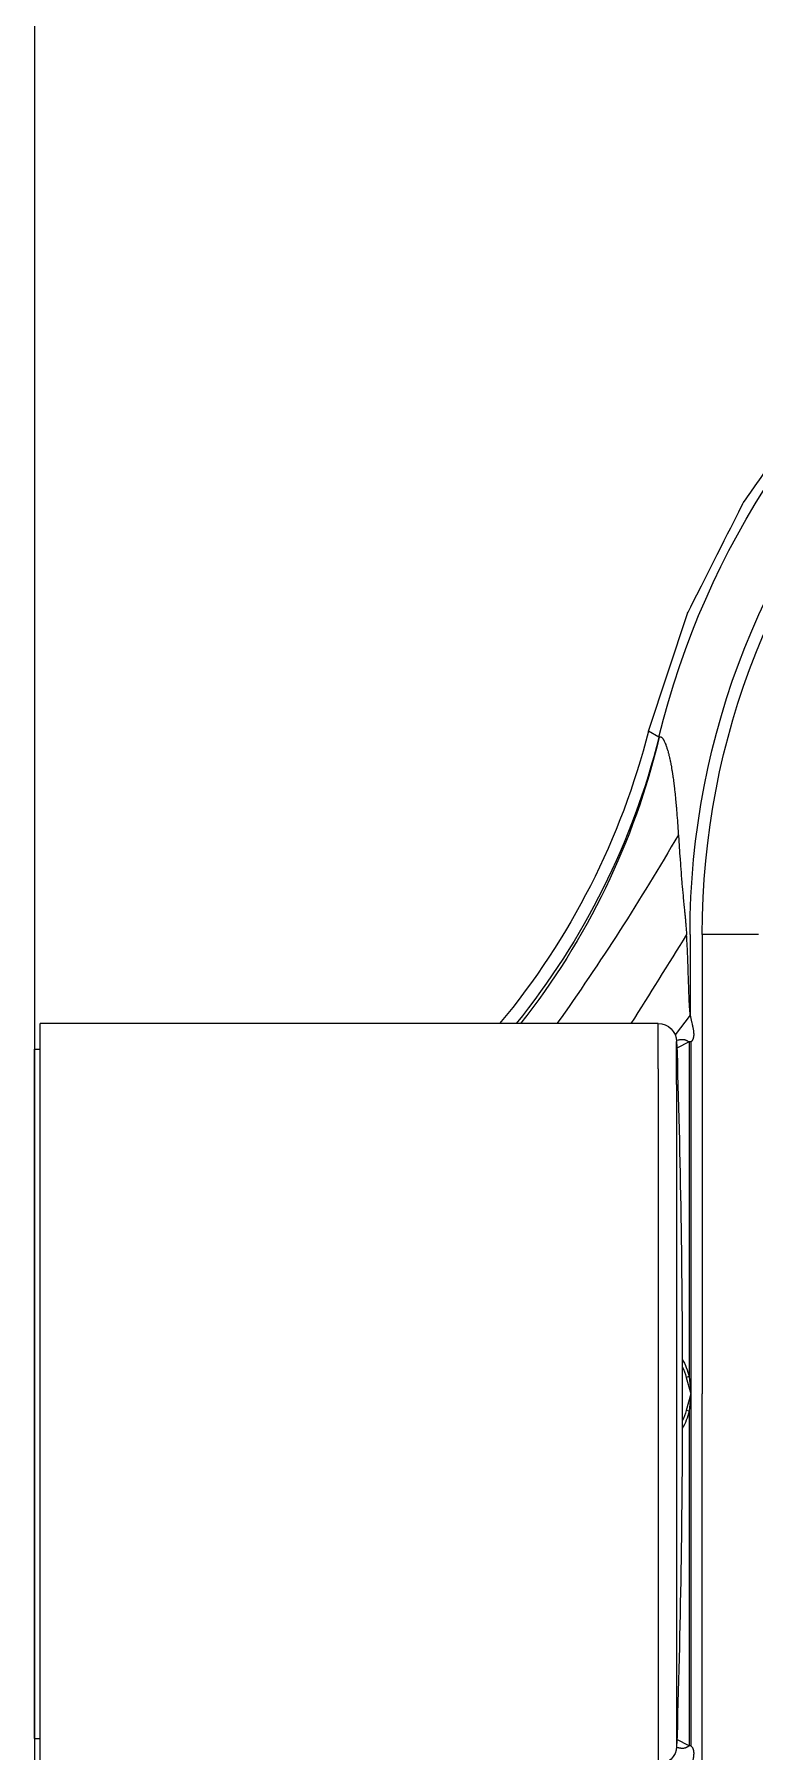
# Model space of a CAD drawing. Header units: millimetres. Extents: x 214 to 1190, y -192 to 1092.
# Drawn here: x 1042.9276 to 1042.9669, y 72.4196 to 72.5132 of the extents above; entities that cross this region are included whole.
import ezdxf

# ---------------------------------------------------------------- set-up
doc = ezdxf.new("R2010")
doc.units = ezdxf.units.MM
doc.layers.add('I-ARQ', color=8, linetype='Continuous', lineweight=0)

msp = doc.modelspace()

# ---------------------------------------------------------------- linework, layer by layer
at = {"layer": 'I-ARQ'}
for q in [(1042.927628, 71.989697), (1042.927628, 71.949092)]:
    msp.add_line((1042.927628, 72.657197), q, dxfattribs=at)
at = {"layer": 'I-ARQ', "lineweight": 5}
for points, knots in [([(1042.961684, 72.474897), (1042.966799, 72.495828), (1042.985943, 72.510265), (1043.007473, 72.509429), (1043.007473, 72.509429), (1043.029003, 72.508592), (1043.046969, 72.492714), (1043.050444, 72.471449)], [0, 0, 0, 0, 0.5, 0.5, 0.5, 0.75, 1, 1, 1, 1]), ([(1042.961112, 72.475226), (1042.961112, 72.475226), (1042.963241, 72.481635), (1042.963241, 72.481635), (1042.963241, 72.481635), (1042.963241, 72.481635), (1042.966286, 72.487665), (1042.966286, 72.487665), (1042.966286, 72.487665), (1042.966286, 72.487665), (1042.97018, 72.493187), (1042.97018, 72.493187), (1042.97018, 72.493187), (1042.97018, 72.493187), (1042.974842, 72.498082), (1042.974842, 72.498082), (1042.974842, 72.498082), (1042.974842, 72.498082), (1042.98017, 72.502249), (1042.98017, 72.502249), (1042.98017, 72.502249), (1042.98017, 72.502249), (1042.986053, 72.505594), (1042.986053, 72.505594), (1042.986053, 72.505594), (1042.986053, 72.505594), (1042.992362, 72.508048), (1042.992362, 72.508048), (1042.992362, 72.508048), (1042.992362, 72.508048), (1042.998962, 72.509558), (1042.998962, 72.509558), (1042.998962, 72.509558), (1042.998962, 72.509558), (1043.005713, 72.510091), (1043.005713, 72.510091)], [0, 0, 0, 0, 0.111111, 0.111111, 0.111111, 0.166667, 0.222222, 0.222222, 0.222222, 0.277778, 0.333333, 0.333333, 0.333333, 0.388889, 0.444444, 0.444444, 0.444444, 0.5, 0.555556, 0.555556, 0.555556, 0.611111, 0.666667, 0.666667, 0.666667, 0.722222, 0.777778, 0.777778, 0.777778, 0.833333, 0.888889, 0.888889, 0.888889, 0.944444, 1, 1, 1, 1]), ([(1042.963384, 72.464138), (1042.963384, 72.486189), (1042.980311, 72.504546), (1043.002289, 72.50633), (1043.002289, 72.50633), (1043.024267, 72.508114), (1043.043933, 72.492728), (1043.047489, 72.470966)], [0, 0, 0, 0, 0.5, 0.5, 0.5, 0.75, 1, 1, 1, 1]), ([(1042.96405, 72.464138), (1042.96405, 72.485742), (1042.980562, 72.503761), (1043.002083, 72.505643), (1043.002083, 72.505643), (1043.023603, 72.507526), (1043.042992, 72.492648), (1043.046744, 72.471373)], [0, 0, 0, 0, 0.5, 0.5, 0.5, 0.75, 1, 1, 1, 1]), ([(1042.961684, 72.474897), (1042.961684, 72.474897), (1042.961685, 72.474884), (1042.961685, 72.474884), (1042.961685, 72.474884), (1042.961685, 72.474884), (1042.961687, 72.474881), (1042.961687, 72.474881), (1042.961687, 72.474881), (1042.961687, 72.474881), (1042.961688, 72.47488), (1042.961688, 72.47488), (1042.961688, 72.47488), (1042.961688, 72.47488), (1042.96169, 72.474879), (1042.96169, 72.474879), (1042.96169, 72.474879), (1042.96169, 72.474879), (1042.961691, 72.474879), (1042.961691, 72.474879), (1042.961691, 72.474879), (1042.961691, 72.474879), (1042.961693, 72.474879), (1042.961693, 72.474879), (1042.961693, 72.474879), (1042.961693, 72.474879), (1042.961699, 72.474882), (1042.961699, 72.474882), (1042.961699, 72.474882), (1042.961699, 72.474882), (1042.961701, 72.474885), (1042.961701, 72.474885)], [0, 0, 0, 0, 0.125, 0.125, 0.125, 0.1875, 0.25, 0.25, 0.25, 0.3125, 0.375, 0.375, 0.375, 0.4375, 0.5, 0.5, 0.5, 0.5625, 0.625, 0.625, 0.625, 0.6875, 0.75, 0.75, 0.75, 0.8125, 0.875, 0.875, 0.875, 0.9375, 1, 1, 1, 1]), ([(1042.961701, 72.474885), (1042.961701, 72.474885), (1042.961717, 72.4749), (1042.961717, 72.4749), (1042.961717, 72.4749), (1042.961717, 72.4749), (1042.961733, 72.474911), (1042.961733, 72.474911), (1042.961733, 72.474911), (1042.961733, 72.474911), (1042.961751, 72.474917), (1042.961751, 72.474917), (1042.961751, 72.474917), (1042.961751, 72.474917), (1042.961769, 72.474918), (1042.961769, 72.474918), (1042.961769, 72.474918), (1042.961769, 72.474918), (1042.961789, 72.474913), (1042.961789, 72.474913), (1042.961789, 72.474913), (1042.961789, 72.474913), (1042.961808, 72.474904), (1042.961808, 72.474904), (1042.961808, 72.474904), (1042.961808, 72.474904), (1042.96183, 72.47489), (1042.96183, 72.47489), (1042.96183, 72.47489), (1042.96183, 72.47489), (1042.961849, 72.474873), (1042.961849, 72.474873), (1042.961849, 72.474873), (1042.961849, 72.474873), (1042.961871, 72.474849), (1042.961871, 72.474849), (1042.961871, 72.474849), (1042.961871, 72.474849), (1042.961892, 72.474822), (1042.961892, 72.474822), (1042.961892, 72.474822), (1042.961892, 72.474822), (1042.961915, 72.474789), (1042.961915, 72.474789), (1042.961915, 72.474789), (1042.961915, 72.474789), (1042.961936, 72.474754), (1042.961936, 72.474754), (1042.961936, 72.474754), (1042.961936, 72.474754), (1042.961959, 72.474712), (1042.961959, 72.474712), (1042.961959, 72.474712), (1042.961959, 72.474712), (1042.96198, 72.47467), (1042.96198, 72.47467), (1042.96198, 72.47467), (1042.96198, 72.47467), (1042.962025, 72.474571), (1042.962025, 72.474571), (1042.962025, 72.474571), (1042.962025, 72.474571), (1042.962069, 72.474458), (1042.962069, 72.474458), (1042.962069, 72.474458), (1042.962069, 72.474458), (1042.962113, 72.474332), (1042.962113, 72.474332), (1042.962113, 72.474332), (1042.962113, 72.474332), (1042.962155, 72.474198), (1042.962155, 72.474198), (1042.962155, 72.474198), (1042.962155, 72.474198), (1042.962196, 72.474053), (1042.962196, 72.474053), (1042.962196, 72.474053), (1042.962196, 72.474053), (1042.962235, 72.473901), (1042.962235, 72.473901), (1042.962235, 72.473901), (1042.962235, 72.473901), (1042.962272, 72.47374), (1042.962272, 72.47374), (1042.962272, 72.47374), (1042.962272, 72.47374), (1042.962308, 72.473574), (1042.962308, 72.473574), (1042.962308, 72.473574), (1042.962308, 72.473574), (1042.962342, 72.473403), (1042.962342, 72.473403), (1042.962342, 72.473403), (1042.962342, 72.473403), (1042.962374, 72.473227), (1042.962374, 72.473227), (1042.962374, 72.473227), (1042.962374, 72.473227), (1042.962405, 72.473047), (1042.962405, 72.473047), (1042.962405, 72.473047), (1042.962405, 72.473047), (1042.962434, 72.472863), (1042.962434, 72.472863), (1042.962434, 72.472863), (1042.962434, 72.472863), (1042.962461, 72.472676), (1042.962461, 72.472676), (1042.962461, 72.472676), (1042.962461, 72.472676), (1042.962512, 72.472294), (1042.962512, 72.472294), (1042.962512, 72.472294), (1042.962512, 72.472294), (1042.962557, 72.4719), (1042.962557, 72.4719), (1042.962557, 72.4719), (1042.962557, 72.4719), (1042.962598, 72.471498), (1042.962598, 72.471498), (1042.962598, 72.471498), (1042.962598, 72.471498), (1042.962636, 72.471086), (1042.962636, 72.471086), (1042.962636, 72.471086), (1042.962636, 72.471086), (1042.96267, 72.470665), (1042.96267, 72.470665), (1042.96267, 72.470665), (1042.96267, 72.470665), (1042.962717, 72.470017), (1042.962717, 72.470017), (1042.962717, 72.470017), (1042.962717, 72.470017), (1042.962746, 72.46957), (1042.962746, 72.46957)], [0, 0, 0, 0, 0.029412, 0.029412, 0.029412, 0.044118, 0.058824, 0.058824, 0.058824, 0.073529, 0.088235, 0.088235, 0.088235, 0.102941, 0.117647, 0.117647, 0.117647, 0.132353, 0.147059, 0.147059, 0.147059, 0.161765, 0.176471, 0.176471, 0.176471, 0.191176, 0.205882, 0.205882, 0.205882, 0.220588, 0.235294, 0.235294, 0.235294, 0.25, 0.264706, 0.264706, 0.264706, 0.279412, 0.294118, 0.294118, 0.294118, 0.308824, 0.323529, 0.323529, 0.323529, 0.338235, 0.352941, 0.352941, 0.352941, 0.367647, 0.382353, 0.382353, 0.382353, 0.397059, 0.411765, 0.411765, 0.411765, 0.426471, 0.441176, 0.441176, 0.441176, 0.455882, 0.470588, 0.470588, 0.470588, 0.485294, 0.5, 0.5, 0.5, 0.514706, 0.529412, 0.529412, 0.529412, 0.544118, 0.558824, 0.558824, 0.558824, 0.573529, 0.588235, 0.588235, 0.588235, 0.602941, 0.617647, 0.617647, 0.617647, 0.632353, 0.647059, 0.647059, 0.647059, 0.661765, 0.676471, 0.676471, 0.676471, 0.691176, 0.705882, 0.705882, 0.705882, 0.720588, 0.735294, 0.735294, 0.735294, 0.75, 0.764706, 0.764706, 0.764706, 0.779412, 0.794118, 0.794118, 0.794118, 0.808824, 0.823529, 0.823529, 0.823529, 0.838235, 0.852941, 0.852941, 0.852941, 0.867647, 0.882353, 0.882353, 0.882353, 0.897059, 0.911765, 0.911765, 0.911765, 0.926471, 0.941176, 0.941176, 0.941176, 0.955882, 0.970588, 0.970588, 0.970588, 0.985294, 1, 1, 1, 1]), ([(1042.962746, 72.46957), (1042.962746, 72.46957), (1042.962808, 72.468646), (1042.962808, 72.468646), (1042.962808, 72.468646), (1042.962808, 72.468646), (1042.962874, 72.467751), (1042.962874, 72.467751), (1042.962874, 72.467751), (1042.962874, 72.467751), (1042.962942, 72.466927), (1042.962942, 72.466927), (1042.962942, 72.466927), (1042.962942, 72.466927), (1042.963006, 72.466203), (1042.963006, 72.466203), (1042.963006, 72.466203), (1042.963006, 72.466203), (1042.963045, 72.465787), (1042.963045, 72.465787), (1042.963045, 72.465787), (1042.963045, 72.465787), (1042.963066, 72.465578), (1042.963066, 72.465578), (1042.963066, 72.465578), (1042.963066, 72.465578), (1042.963097, 72.465289), (1042.963097, 72.465289), (1042.963097, 72.465289), (1042.963097, 72.465289), (1042.963127, 72.465), (1042.963127, 72.465), (1042.963127, 72.465), (1042.963127, 72.465), (1042.963152, 72.464714), (1042.963152, 72.464714), (1042.963152, 72.464714), (1042.963152, 72.464714), (1042.963176, 72.464427), (1042.963176, 72.464427), (1042.963176, 72.464427), (1042.963176, 72.464427), (1042.963196, 72.464138), (1042.963196, 72.464138)], [0, 0, 0, 0, 0.090909, 0.090909, 0.090909, 0.136364, 0.181818, 0.181818, 0.181818, 0.227273, 0.272727, 0.272727, 0.272727, 0.318182, 0.363636, 0.363636, 0.363636, 0.409091, 0.454545, 0.454545, 0.454545, 0.5, 0.545455, 0.545455, 0.545455, 0.590909, 0.636364, 0.636364, 0.636364, 0.681818, 0.727273, 0.727273, 0.727273, 0.772727, 0.818182, 0.818182, 0.818182, 0.863636, 0.909091, 0.909091, 0.909091, 0.954545, 1, 1, 1, 1]), ([(1042.963384, 72.459747), (1042.963384, 72.459747), (1042.963364, 72.46007), (1042.963364, 72.46007), (1042.963364, 72.46007), (1042.963364, 72.46007), (1042.963347, 72.460392), (1042.963347, 72.460392), (1042.963347, 72.460392), (1042.963347, 72.460392), (1042.963337, 72.460605), (1042.963337, 72.460605), (1042.963337, 72.460605), (1042.963337, 72.460605), (1042.963321, 72.461032), (1042.963321, 72.461032), (1042.963321, 72.461032), (1042.963321, 72.461032), (1042.963299, 72.461668), (1042.963299, 72.461668), (1042.963299, 72.461668), (1042.963299, 72.461668), (1042.963279, 72.4623), (1042.963279, 72.4623), (1042.963279, 72.4623), (1042.963279, 72.4623), (1042.963257, 72.462925), (1042.963257, 72.462925), (1042.963257, 72.462925), (1042.963257, 72.462925), (1042.963229, 72.463541), (1042.963229, 72.463541), (1042.963229, 72.463541), (1042.963229, 72.463541), (1042.963213, 72.46384), (1042.963213, 72.46384), (1042.963213, 72.46384), (1042.963213, 72.46384), (1042.963196, 72.464138), (1042.963196, 72.464138)], [0, 0, 0, 0, 0.1, 0.1, 0.1, 0.15, 0.2, 0.2, 0.2, 0.25, 0.3, 0.3, 0.3, 0.35, 0.4, 0.4, 0.4, 0.45, 0.5, 0.5, 0.5, 0.55, 0.6, 0.6, 0.6, 0.65, 0.7, 0.7, 0.7, 0.75, 0.8, 0.8, 0.8, 0.85, 0.9, 0.9, 0.9, 0.95, 1, 1, 1, 1]), ([(1042.963384, 72.459747), (1042.963384, 72.459747), (1042.963469, 72.459384), (1042.963469, 72.459384), (1042.963469, 72.459384), (1042.963469, 72.459384), (1042.963516, 72.459176), (1042.963516, 72.459176), (1042.963516, 72.459176), (1042.963516, 72.459176), (1042.963543, 72.459048), (1042.963543, 72.459048), (1042.963543, 72.459048), (1042.963543, 72.459048), (1042.963565, 72.458915), (1042.963565, 72.458915), (1042.963565, 72.458915), (1042.963565, 72.458915), (1042.963576, 72.458824), (1042.963576, 72.458824), (1042.963576, 72.458824), (1042.963576, 72.458824), (1042.963583, 72.458731), (1042.963583, 72.458731), (1042.963583, 72.458731), (1042.963583, 72.458731), (1042.963583, 72.458685), (1042.963583, 72.458685), (1042.963583, 72.458685), (1042.963583, 72.458685), (1042.963582, 72.458639), (1042.963582, 72.458639), (1042.963582, 72.458639), (1042.963582, 72.458639), (1042.963578, 72.458592), (1042.963578, 72.458592), (1042.963578, 72.458592), (1042.963578, 72.458592), (1042.963572, 72.458546), (1042.963572, 72.458546), (1042.963572, 72.458546), (1042.963572, 72.458546), (1042.963563, 72.458502), (1042.963563, 72.458502), (1042.963563, 72.458502), (1042.963563, 72.458502), (1042.963551, 72.458457), (1042.963551, 72.458457), (1042.963551, 72.458457), (1042.963551, 72.458457), (1042.963534, 72.458416), (1042.963534, 72.458416), (1042.963534, 72.458416), (1042.963534, 72.458416), (1042.963515, 72.458377), (1042.963515, 72.458377), (1042.963515, 72.458377), (1042.963515, 72.458377), (1042.963493, 72.458341), (1042.963493, 72.458341), (1042.963493, 72.458341), (1042.963493, 72.458341), (1042.963467, 72.45831), (1042.963467, 72.45831), (1042.963467, 72.45831), (1042.963467, 72.45831), (1042.963452, 72.458295), (1042.963452, 72.458295), (1042.963452, 72.458295), (1042.963452, 72.458295), (1042.963436, 72.458278), (1042.963436, 72.458278)], [0, 0, 0, 0, 0.055556, 0.055556, 0.055556, 0.083333, 0.111111, 0.111111, 0.111111, 0.138889, 0.166667, 0.166667, 0.166667, 0.194444, 0.222222, 0.222222, 0.222222, 0.25, 0.277778, 0.277778, 0.277778, 0.305556, 0.333333, 0.333333, 0.333333, 0.361111, 0.388889, 0.388889, 0.388889, 0.416667, 0.444444, 0.444444, 0.444444, 0.472222, 0.5, 0.5, 0.5, 0.527778, 0.555556, 0.555556, 0.555556, 0.583333, 0.611111, 0.611111, 0.611111, 0.638889, 0.666667, 0.666667, 0.666667, 0.694444, 0.722222, 0.722222, 0.722222, 0.75, 0.777778, 0.777778, 0.777778, 0.805556, 0.833333, 0.833333, 0.833333, 0.861111, 0.888889, 0.888889, 0.888889, 0.916667, 0.944444, 0.944444, 0.944444, 0.972222, 1, 1, 1, 1]), ([(1042.96265, 72.458365), (1042.96265, 72.458365), (1042.962736, 72.458387), (1042.962736, 72.458387), (1042.962736, 72.458387), (1042.962736, 72.458387), (1042.962821, 72.458405), (1042.962821, 72.458405), (1042.962821, 72.458405), (1042.962821, 72.458405), (1042.962863, 72.45841), (1042.962863, 72.45841), (1042.962863, 72.45841), (1042.962863, 72.45841), (1042.962904, 72.458415), (1042.962904, 72.458415), (1042.962904, 72.458415), (1042.962904, 72.458415), (1042.962944, 72.458418), (1042.962944, 72.458418), (1042.962944, 72.458418), (1042.962944, 72.458418), (1042.962984, 72.458418), (1042.962984, 72.458418), (1042.962984, 72.458418), (1042.962984, 72.458418), (1042.963023, 72.458416), (1042.963023, 72.458416), (1042.963023, 72.458416), (1042.963023, 72.458416), (1042.96306, 72.458411), (1042.96306, 72.458411), (1042.96306, 72.458411), (1042.96306, 72.458411), (1042.963097, 72.458404), (1042.963097, 72.458404), (1042.963097, 72.458404), (1042.963097, 72.458404), (1042.963131, 72.458394), (1042.963131, 72.458394), (1042.963131, 72.458394), (1042.963131, 72.458394), (1042.963166, 72.45838), (1042.963166, 72.45838), (1042.963166, 72.45838), (1042.963166, 72.45838), (1042.963198, 72.458365), (1042.963198, 72.458365), (1042.963198, 72.458365), (1042.963198, 72.458365), (1042.963231, 72.458347), (1042.963231, 72.458347), (1042.963231, 72.458347), (1042.963231, 72.458347), (1042.963263, 72.458327), (1042.963263, 72.458327), (1042.963263, 72.458327), (1042.963263, 72.458327), (1042.963296, 72.458306), (1042.963296, 72.458306), (1042.963296, 72.458306), (1042.963296, 72.458306), (1042.963321, 72.458288), (1042.963321, 72.458288), (1042.963321, 72.458288), (1042.963321, 72.458288), (1042.963332, 72.458278), (1042.963332, 72.458278)], [0, 0, 0, 0, 0.058824, 0.058824, 0.058824, 0.088235, 0.117647, 0.117647, 0.117647, 0.147059, 0.176471, 0.176471, 0.176471, 0.205882, 0.235294, 0.235294, 0.235294, 0.264706, 0.294118, 0.294118, 0.294118, 0.323529, 0.352941, 0.352941, 0.352941, 0.382353, 0.411765, 0.411765, 0.411765, 0.441176, 0.470588, 0.470588, 0.470588, 0.5, 0.529412, 0.529412, 0.529412, 0.558824, 0.588235, 0.588235, 0.588235, 0.617647, 0.647059, 0.647059, 0.647059, 0.676471, 0.705882, 0.705882, 0.705882, 0.735294, 0.764706, 0.764706, 0.764706, 0.794118, 0.823529, 0.823529, 0.823529, 0.852941, 0.882353, 0.882353, 0.882353, 0.911765, 0.941176, 0.941176, 0.941176, 0.970588, 1, 1, 1, 1]), ([(1042.963332, 72.458278), (1042.963332, 72.458278), (1042.96334, 72.45824), (1042.96334, 72.45824), (1042.96334, 72.45824), (1042.96334, 72.45824), (1042.963342, 72.458221), (1042.963342, 72.458221), (1042.963342, 72.458221), (1042.963342, 72.458221), (1042.963342, 72.458171), (1042.963342, 72.458171), (1042.963342, 72.458171), (1042.963342, 72.458171), (1042.963342, 72.458071), (1042.963342, 72.458071), (1042.963342, 72.458071), (1042.963342, 72.458071), (1042.963342, 72.457868), (1042.963342, 72.457868), (1042.963342, 72.457868), (1042.963342, 72.457868), (1042.963342, 72.457459), (1042.963342, 72.457459), (1042.963342, 72.457459), (1042.963342, 72.457459), (1042.963342, 72.45662), (1042.963342, 72.45662), (1042.963342, 72.45662), (1042.963342, 72.45662), (1042.963342, 72.453131), (1042.963342, 72.453131), (1042.963342, 72.453131), (1042.963342, 72.453131), (1042.963342, 72.440036), (1042.963342, 72.440036)], [0, 0, 0, 0, 0.111111, 0.111111, 0.111111, 0.166667, 0.222222, 0.222222, 0.222222, 0.277778, 0.333333, 0.333333, 0.333333, 0.388889, 0.444444, 0.444444, 0.444444, 0.5, 0.555556, 0.555556, 0.555556, 0.611111, 0.666667, 0.666667, 0.666667, 0.722222, 0.777778, 0.777778, 0.777778, 0.833333, 0.888889, 0.888889, 0.888889, 0.944444, 1, 1, 1, 1]), ([(1042.963436, 72.458278), (1042.963436, 72.458278), (1042.963428, 72.458239), (1042.963428, 72.458239), (1042.963428, 72.458239), (1042.963428, 72.458239), (1042.963426, 72.458219), (1042.963426, 72.458219), (1042.963426, 72.458219), (1042.963426, 72.458219), (1042.963426, 72.458167), (1042.963426, 72.458167), (1042.963426, 72.458167), (1042.963426, 72.458167), (1042.963426, 72.458061), (1042.963426, 72.458061), (1042.963426, 72.458061), (1042.963426, 72.458061), (1042.963426, 72.457849), (1042.963426, 72.457849), (1042.963426, 72.457849), (1042.963426, 72.457849), (1042.963426, 72.457419), (1042.963426, 72.457419), (1042.963426, 72.457419), (1042.963426, 72.457419), (1042.963426, 72.45654), (1042.963426, 72.45654), (1042.963426, 72.45654), (1042.963426, 72.45654), (1042.963426, 72.452879), (1042.963426, 72.452879), (1042.963426, 72.452879), (1042.963426, 72.452879), (1042.963426, 72.439092), (1042.963426, 72.439092)], [0, 0, 0, 0, 0.111111, 0.111111, 0.111111, 0.166667, 0.222222, 0.222222, 0.222222, 0.277778, 0.333333, 0.333333, 0.333333, 0.388889, 0.444444, 0.444444, 0.444444, 0.5, 0.555556, 0.555556, 0.555556, 0.611111, 0.666667, 0.666667, 0.666667, 0.722222, 0.777778, 0.777778, 0.777778, 0.833333, 0.888889, 0.888889, 0.888889, 0.944444, 1, 1, 1, 1]), ([(1042.963426, 72.439092), (1042.963426, 72.439092), (1042.963426, 72.426766), (1042.963426, 72.426766), (1042.963426, 72.426766), (1042.963426, 72.426766), (1042.963426, 72.422084), (1042.963426, 72.422084), (1042.963426, 72.422084), (1042.963426, 72.422084), (1042.963426, 72.420978), (1042.963426, 72.420978), (1042.963426, 72.420978), (1042.963426, 72.420978), (1042.963426, 72.420439), (1042.963426, 72.420439), (1042.963426, 72.420439), (1042.963426, 72.420439), (1042.963426, 72.420174), (1042.963426, 72.420174), (1042.963426, 72.420174), (1042.963426, 72.420174), (1042.963426, 72.420043), (1042.963426, 72.420043), (1042.963426, 72.420043), (1042.963426, 72.420043), (1042.963426, 72.419978), (1042.963426, 72.419978), (1042.963426, 72.419978), (1042.963426, 72.419978), (1042.963428, 72.419954), (1042.963428, 72.419954), (1042.963428, 72.419954), (1042.963428, 72.419954), (1042.963436, 72.419906), (1042.963436, 72.419906)], [0, 0, 0, 0, 0.111111, 0.111111, 0.111111, 0.166667, 0.222222, 0.222222, 0.222222, 0.277778, 0.333333, 0.333333, 0.333333, 0.388889, 0.444444, 0.444444, 0.444444, 0.5, 0.555556, 0.555556, 0.555556, 0.611111, 0.666667, 0.666667, 0.666667, 0.722222, 0.777778, 0.777778, 0.777778, 0.833333, 0.888889, 0.888889, 0.888889, 0.944444, 1, 1, 1, 1]), ([(1042.963342, 72.438149), (1042.963342, 72.438149), (1042.963342, 72.426403), (1042.963342, 72.426403), (1042.963342, 72.426403), (1042.963342, 72.426403), (1042.963342, 72.421971), (1042.963342, 72.421971), (1042.963342, 72.421971), (1042.963342, 72.421971), (1042.963342, 72.420923), (1042.963342, 72.420923), (1042.963342, 72.420923), (1042.963342, 72.420923), (1042.963342, 72.420412), (1042.963342, 72.420412), (1042.963342, 72.420412), (1042.963342, 72.420412), (1042.963342, 72.420161), (1042.963342, 72.420161), (1042.963342, 72.420161), (1042.963342, 72.420161), (1042.963342, 72.420037), (1042.963342, 72.420037), (1042.963342, 72.420037), (1042.963342, 72.420037), (1042.963342, 72.419975), (1042.963342, 72.419975), (1042.963342, 72.419975), (1042.963342, 72.419975), (1042.96334, 72.419952), (1042.96334, 72.419952), (1042.96334, 72.419952), (1042.96334, 72.419952), (1042.963332, 72.419906), (1042.963332, 72.419906)], [0, 0, 0, 0, 0.111111, 0.111111, 0.111111, 0.166667, 0.222222, 0.222222, 0.222222, 0.277778, 0.333333, 0.333333, 0.333333, 0.388889, 0.444444, 0.444444, 0.444444, 0.5, 0.555556, 0.555556, 0.555556, 0.611111, 0.666667, 0.666667, 0.666667, 0.722222, 0.777778, 0.777778, 0.777778, 0.833333, 0.888889, 0.888889, 0.888889, 0.944444, 1, 1, 1, 1]), ([(1042.927628, 72.431617), (1042.927628, 72.431614), (1042.927628, 72.431616), (1042.927628, 72.431616), (1042.927628, 72.431616), (1042.927628, 72.431616), (1042.927628, 72.431616), (1042.927628, 72.431616), (1042.927628, 72.431616), (1042.927628, 72.431616), (1042.927628, 72.431616), (1042.927628, 72.431616), (1042.927628, 72.431616), (1042.927628, 72.431616), (1042.927628, 72.431616), (1042.927628, 72.431616), (1042.927628, 72.431616), (1042.927628, 72.431616), (1042.927628, 72.431616), (1042.927628, 72.431616), (1042.927628, 72.431616), (1042.927628, 72.431616), (1042.927628, 72.431616), (1042.927628, 72.431616), (1042.927628, 72.431616), (1042.927628, 72.431616), (1042.927628, 72.431617), (1042.927628, 72.431617), (1042.927628, 72.431617), (1042.927628, 72.431617), (1042.927628, 72.431617), (1042.927628, 72.431617), (1042.927628, 72.431617), (1042.927628, 72.431617), (1042.927628, 72.431617), (1042.927628, 72.431617)], [0, 0, 0, 0, 0.111111, 0.111111, 0.111111, 0.166667, 0.222222, 0.222222, 0.222222, 0.277778, 0.333333, 0.333333, 0.333333, 0.388889, 0.444444, 0.444444, 0.444444, 0.5, 0.555556, 0.555556, 0.555556, 0.611111, 0.666667, 0.666667, 0.666667, 0.722222, 0.777778, 0.777778, 0.777778, 0.833333, 0.888889, 0.888889, 0.888889, 0.944444, 1, 1, 1, 1]), ([(1042.963332, 72.419906), (1042.963332, 72.419906), (1042.96332, 72.419895), (1042.96332, 72.419895), (1042.96332, 72.419895), (1042.96332, 72.419895), (1042.963292, 72.419877), (1042.963292, 72.419877), (1042.963292, 72.419877), (1042.963292, 72.419877), (1042.963256, 72.419852), (1042.963256, 72.419852), (1042.963256, 72.419852), (1042.963256, 72.419852), (1042.963219, 72.41983), (1042.963219, 72.41983), (1042.963219, 72.41983), (1042.963219, 72.41983), (1042.963182, 72.419811), (1042.963182, 72.419811), (1042.963182, 72.419811), (1042.963182, 72.419811), (1042.963144, 72.419796), (1042.963144, 72.419796), (1042.963144, 72.419796), (1042.963144, 72.419796), (1042.963105, 72.419783), (1042.963105, 72.419783), (1042.963105, 72.419783), (1042.963105, 72.419783), (1042.963065, 72.419775), (1042.963065, 72.419775), (1042.963065, 72.419775), (1042.963065, 72.419775), (1042.963023, 72.419769), (1042.963023, 72.419769), (1042.963023, 72.419769), (1042.963023, 72.419769), (1042.96298, 72.419766), (1042.96298, 72.419766), (1042.96298, 72.419766), (1042.96298, 72.419766), (1042.962934, 72.419767), (1042.962934, 72.419767), (1042.962934, 72.419767), (1042.962934, 72.419767), (1042.962888, 72.41977), (1042.962888, 72.41977), (1042.962888, 72.41977), (1042.962888, 72.41977), (1042.962842, 72.419777), (1042.962842, 72.419777), (1042.962842, 72.419777), (1042.962842, 72.419777), (1042.962795, 72.419785), (1042.962795, 72.419785), (1042.962795, 72.419785), (1042.962795, 72.419785), (1042.962698, 72.419806), (1042.962698, 72.419806), (1042.962698, 72.419806), (1042.962698, 72.419806), (1042.96265, 72.419819), (1042.96265, 72.419819)], [0, 0, 0, 0, 0.0625, 0.0625, 0.0625, 0.09375, 0.125, 0.125, 0.125, 0.15625, 0.1875, 0.1875, 0.1875, 0.21875, 0.25, 0.25, 0.25, 0.28125, 0.3125, 0.3125, 0.3125, 0.34375, 0.375, 0.375, 0.375, 0.40625, 0.4375, 0.4375, 0.4375, 0.46875, 0.5, 0.5, 0.5, 0.53125, 0.5625, 0.5625, 0.5625, 0.59375, 0.625, 0.625, 0.625, 0.65625, 0.6875, 0.6875, 0.6875, 0.71875, 0.75, 0.75, 0.75, 0.78125, 0.8125, 0.8125, 0.8125, 0.84375, 0.875, 0.875, 0.875, 0.90625, 0.9375, 0.9375, 0.9375, 0.96875, 1, 1, 1, 1]), ([(1042.963436, 72.419906), (1042.963436, 72.419906), (1042.963463, 72.419878), (1042.963463, 72.419878), (1042.963463, 72.419878), (1042.963463, 72.419878), (1042.963488, 72.419848), (1042.963488, 72.419848), (1042.963488, 72.419848), (1042.963488, 72.419848), (1042.963511, 72.419816), (1042.963511, 72.419816), (1042.963511, 72.419816), (1042.963511, 72.419816), (1042.963528, 72.419781), (1042.963528, 72.419781), (1042.963528, 72.419781), (1042.963528, 72.419781), (1042.963544, 72.419743), (1042.963544, 72.419743), (1042.963544, 72.419743), (1042.963544, 72.419743), (1042.963557, 72.419704), (1042.963557, 72.419704), (1042.963557, 72.419704), (1042.963557, 72.419704), (1042.963567, 72.419663), (1042.963567, 72.419663), (1042.963567, 72.419663), (1042.963567, 72.419663), (1042.963574, 72.419622), (1042.963574, 72.419622), (1042.963574, 72.419622), (1042.963574, 72.419622), (1042.96358, 72.41958), (1042.96358, 72.41958), (1042.96358, 72.41958), (1042.96358, 72.41958), (1042.963583, 72.419536), (1042.963583, 72.419536), (1042.963583, 72.419536), (1042.963583, 72.419536), (1042.963583, 72.419451), (1042.963583, 72.419451), (1042.963583, 72.419451), (1042.963583, 72.419451), (1042.963576, 72.419365), (1042.963576, 72.419365), (1042.963576, 72.419365), (1042.963576, 72.419365), (1042.963566, 72.419282), (1042.963566, 72.419282), (1042.963566, 72.419282), (1042.963566, 72.419282), (1042.963554, 72.419199), (1042.963554, 72.419199), (1042.963554, 72.419199), (1042.963554, 72.419199), (1042.963538, 72.419119), (1042.963538, 72.419119), (1042.963538, 72.419119), (1042.963538, 72.419119), (1042.963506, 72.418961), (1042.963506, 72.418961), (1042.963506, 72.418961), (1042.963506, 72.418961), (1042.963454, 72.418733), (1042.963454, 72.418733), (1042.963454, 72.418733), (1042.963454, 72.418733), (1042.963384, 72.418437), (1042.963384, 72.418437)], [0, 0, 0, 0, 0.055556, 0.055556, 0.055556, 0.083333, 0.111111, 0.111111, 0.111111, 0.138889, 0.166667, 0.166667, 0.166667, 0.194444, 0.222222, 0.222222, 0.222222, 0.25, 0.277778, 0.277778, 0.277778, 0.305556, 0.333333, 0.333333, 0.333333, 0.361111, 0.388889, 0.388889, 0.388889, 0.416667, 0.444444, 0.444444, 0.444444, 0.472222, 0.5, 0.5, 0.5, 0.527778, 0.555556, 0.555556, 0.555556, 0.583333, 0.611111, 0.611111, 0.611111, 0.638889, 0.666667, 0.666667, 0.666667, 0.694444, 0.722222, 0.722222, 0.722222, 0.75, 0.777778, 0.777778, 0.777778, 0.805556, 0.833333, 0.833333, 0.833333, 0.861111, 0.888889, 0.888889, 0.888889, 0.916667, 0.944444, 0.944444, 0.944444, 0.972222, 1, 1, 1, 1])]:
    msp.add_open_spline(points, degree=3, knots=knots, dxfattribs=at)
for points in [[(1042.961113, 72.475226), (1042.959634, 72.469371), (1042.956862, 72.463922), (1042.953001, 72.45928)], [(1042.961685, 72.474897), (1042.960263, 72.469184), (1042.957604, 72.463853), (1042.953897, 72.45928)], [(1042.961701, 72.474885), (1042.960344, 72.469195), (1042.957765, 72.46387), (1042.95414, 72.45928)], [(1042.961684, 72.474897), (1042.961684, 72.474897), (1042.961113, 72.475226), (1042.961113, 72.475226)], [(1042.961681, 72.474889), (1042.961681, 72.474889), (1042.961704, 72.474889), (1042.961704, 72.474889)], [(1042.961693, 72.474877), (1042.961693, 72.474877), (1042.961693, 72.474901), (1042.961693, 72.474901)], [(1042.962746, 72.46957), (1042.960698, 72.466041), (1042.958489, 72.462607), (1042.956128, 72.45928)], [(1042.963196, 72.464138), (1042.962191, 72.462515), (1042.961178, 72.460895), (1042.96016, 72.45928)], [(1042.963384, 72.464138), (1042.963384, 72.464138), (1042.963384, 72.461634), (1042.963384, 72.461634)], [(1042.96405, 72.464138), (1042.96405, 72.464138), (1042.96405, 72.439092), (1042.96405, 72.439092)], [(1042.96711, 72.464138), (1042.96711, 72.464138), (1042.96405, 72.464138), (1042.96405, 72.464138)], [(1042.963384, 72.461634), (1042.963384, 72.461634), (1042.963384, 72.459747), (1042.963384, 72.459747)], [(1042.963384, 72.459747), (1042.963384, 72.459747), (1042.962577, 72.458663), (1042.962577, 72.458663)], [(1042.927941, 72.456809), (1042.927941, 72.456809), (1042.927941, 72.45928), (1042.927941, 72.45928)], [(1042.961652, 72.45928), (1042.961652, 72.45928), (1042.927941, 72.45928), (1042.927941, 72.45928)], [(1042.961652, 72.456809), (1042.961652, 72.456809), (1042.961652, 72.45928), (1042.961652, 72.45928)], [(1042.961652, 72.45928), (1042.962193, 72.45928), (1042.962636, 72.458851), (1042.962654, 72.45831)], [(1042.927628, 72.439092), (1042.927628, 72.439092), (1042.927628, 72.457877), (1042.927628, 72.457877)], [(1042.927628, 72.457877), (1042.927628, 72.457877), (1042.927941, 72.457877), (1042.927941, 72.457877)], [(1042.962654, 72.455958), (1042.962654, 72.455958), (1042.962654, 72.45831), (1042.962654, 72.45831)], [(1042.962654, 72.45831), (1042.962858, 72.451906), (1042.962961, 72.4455), (1042.962961, 72.439092)], [(1042.963332, 72.458278), (1042.963332, 72.458278), (1042.962666, 72.457935), (1042.962666, 72.457935)], [(1042.963436, 72.458278), (1042.963436, 72.458278), (1042.963332, 72.458278), (1042.963332, 72.458278)], [(1042.927941, 72.418904), (1042.927941, 72.418904), (1042.927941, 72.456809), (1042.927941, 72.456809)], [(1042.961652, 72.456809), (1042.961652, 72.456809), (1042.961652, 72.418904), (1042.961652, 72.418904)], [(1042.962654, 72.455958), (1042.962654, 72.455958), (1042.962654, 72.419875), (1042.962654, 72.419875)], [(1042.927628, 72.454832), (1042.927628, 72.454832), (1042.927628, 72.446569), (1042.927628, 72.446569)], [(1042.962957, 72.440998), (1042.963123, 72.440693), (1042.963252, 72.440371), (1042.963342, 72.440036)], [(1042.962959, 72.44058), (1042.963046, 72.44039), (1042.963119, 72.440193), (1042.963176, 72.439991)], [(1042.963342, 72.440036), (1042.963342, 72.440036), (1042.963176, 72.439991), (1042.963176, 72.439991)], [(1042.963342, 72.440036), (1042.963342, 72.440036), (1042.963426, 72.439092), (1042.963426, 72.439092)], [(1042.927628, 72.420308), (1042.927628, 72.420308), (1042.927628, 72.439092), (1042.927628, 72.439092)], [(1042.962961, 72.439092), (1042.962961, 72.432685), (1042.962858, 72.426278), (1042.962654, 72.419875)], [(1042.963176, 72.439991), (1042.963176, 72.439991), (1042.963426, 72.439092), (1042.963426, 72.439092)], [(1042.963426, 72.439092), (1042.963426, 72.439092), (1042.963176, 72.438194), (1042.963176, 72.438194)], [(1042.963426, 72.439092), (1042.963426, 72.439092), (1042.963342, 72.438149), (1042.963342, 72.438149)], [(1042.96405, 72.414045), (1042.96405, 72.414045), (1042.96405, 72.439092), (1042.96405, 72.439092)], [(1042.963176, 72.438194), (1042.96312, 72.437994), (1042.963048, 72.437799), (1042.962961, 72.437611)], [(1042.963342, 72.438149), (1042.963342, 72.438149), (1042.963176, 72.438194), (1042.963176, 72.438194)], [(1042.963342, 72.438149), (1042.963252, 72.437813), (1042.963122, 72.437489), (1042.962957, 72.437184)], [(1042.927628, 72.420308), (1042.927628, 72.420308), (1042.927941, 72.420308), (1042.927941, 72.420308)], [(1042.962654, 72.419875), (1042.962636, 72.419334), (1042.962193, 72.418904), (1042.961652, 72.418904)], [(1042.963332, 72.419906), (1042.963332, 72.419906), (1042.962666, 72.42025), (1042.962666, 72.42025)], [(1042.963436, 72.419906), (1042.963436, 72.419906), (1042.963332, 72.419906), (1042.963332, 72.419906)]]:
    msp.add_open_spline(points, degree=3, dxfattribs=at)

doc.saveas('drawing.dxf')
